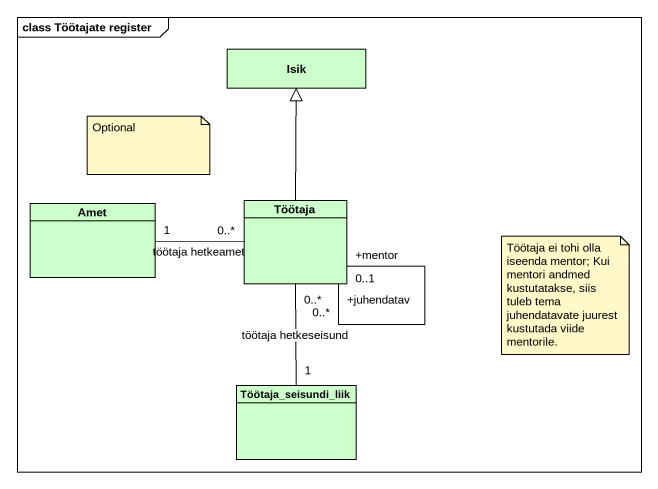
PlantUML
@startuml
mainframe class Töötajate register
hide circle
hide empty members
class Isik #CCFFCC
class Amet #CCFFCC
class Töötaja #CCFFCC
class Töötaja_seisundi_liik #CCFFCC
Amet "1" -right- "0..*" Töötaja : töötaja hetkeamet
Töötaja -up-|> Isik
Töötaja "+juhendatav\n0..*" -- "+mentor\n0..1" Töötaja
Töötaja_seisundi_liik "1" -up- "0..*" Töötaja : töötaja hetkeseisund
note as N1
  Optional
end note
note as N2
  Töötaja ei tohi olla iseenda mentor; Kui mentori andmed kustutatakse, siis tuleb tema juhendatavate juurest kustutada viide mentorile.
end note
@enduml
